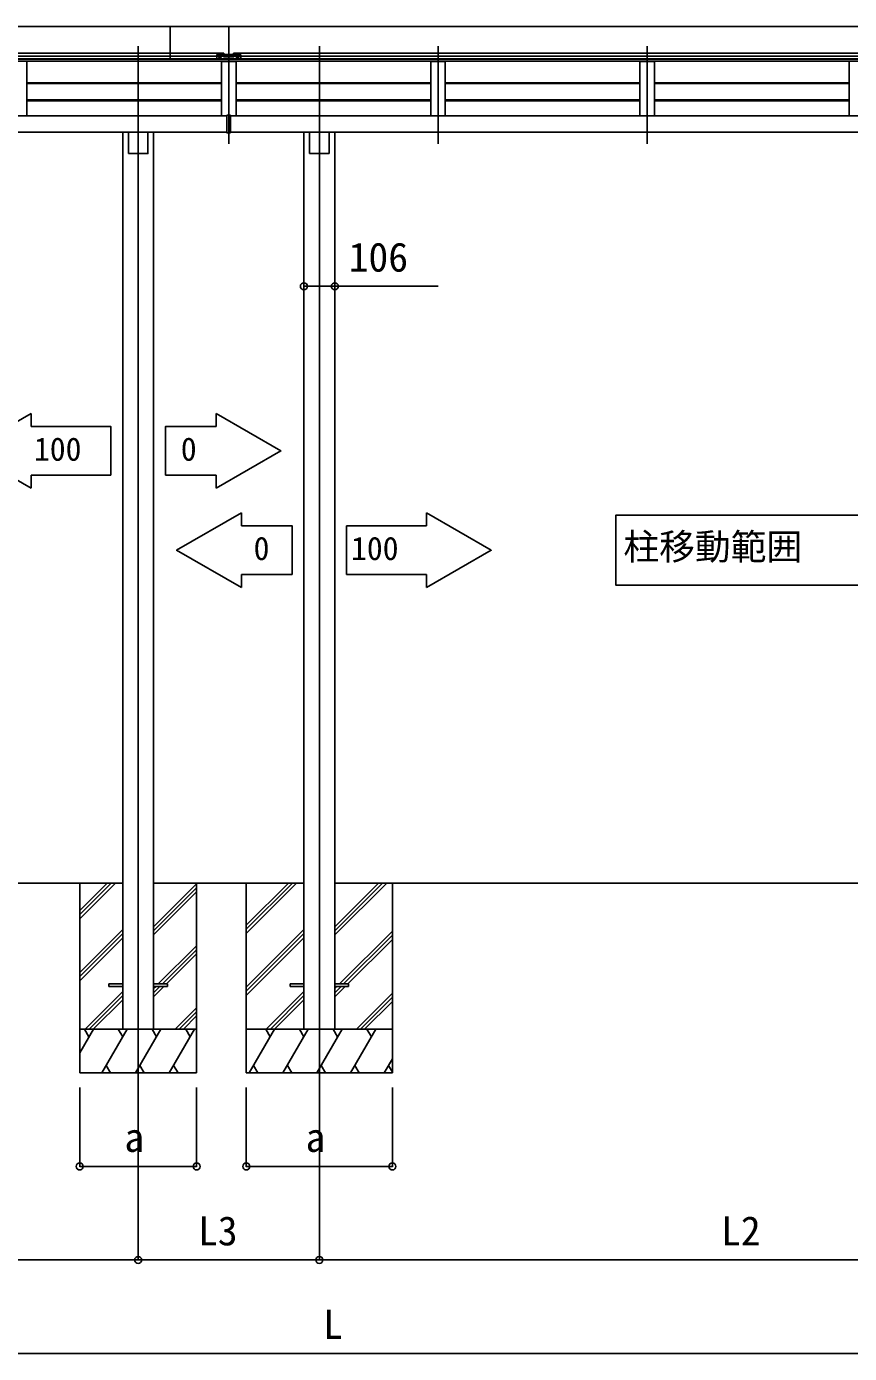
# Model space of a CAD drawing. Units: millimetres, scale not verified. Extents: x -7313 to 6687, y -10401 to 10355.
# Drawn here: x -3198 to -382, y 434 to 4975 of the extents above; entities that cross this region are included whole.
import ezdxf
from ezdxf.enums import TextEntityAlignment as Align

# ---------------------------------------------------------------- set-up
doc = ezdxf.new("R2010")
doc.units = ezdxf.units.MM
doc.header["$LTSCALE"] = 50
for name, color, linetype in [('0-4_YKK_12', 2, 'Continuous'), ('0-5_YKK_13', 4, 'Continuous'), ('0-6_YKK_A1', 4, 'Continuous'), ('0-7_YKK_D', 6, 'Continuous')]:
    doc.layers.add(name, color=color, linetype=linetype)
doc.styles.add('ＭＳ ゴシック', font='')
doc.styles.get('ＭＳ ゴシック').set_extended_font_data('MS Gothic')

msp = doc.modelspace()

# ---------------------------------------------------------------- linework, layer by layer
at = {"layer": '0-4_YKK_12'}
for p, q in [((-2816.46, 4908.14), (-2816.46, 1343.51)), ((-2506.46, 4908.14), (-2506.46, 4573.15)), ((-2196.46, 4908.14), (-2196.46, 1343.51)), ((-1790.46, 4908.14), (-1790.46, 4573.15)), ((-1790.46, 4908.14), (-1790.46, 4573.15)), ((-1074.46, 4908.14), (-1074.46, 4573.15)), ((-1074.46, 4908.14), (-1074.46, 4573.15))]:
    msp.add_line(p, q, dxfattribs=at)
at = {"layer": '0-5_YKK_13'}
for p, q in [((-2706.46, 4864.57), (-2706.46, 4974.87)), ((-5320.46, 4873.77), (-2506.46, 4873.77)), ((-2546.46, 4873.77), (-2706.46, 4873.77)), ((-2526.46, 4864.57), (-2706.46, 4864.57)), ((-2522.96, 4865.57), (-2522.96, 4865.57)), ((1073.53, 4873.77), (-2506.46, 4873.77)), ((-2489.96, 4865.57), (-2506.46, 4865.57)), ((-2486.46, 4864.57), (-2116.46, 4864.57)), ((-2849.96, 4613.15), (-2849.96, 4540.13)), ((-2229.96, 4613.15), (-2229.96, 4540.13)), ((-2162.96, 4613.15), (-2162.96, 4540.13)), ((-2162.96, 4540.13), (-2229.96, 4540.13)), ((-2916.46, 1698.01), (-2916.46, 1689.01)), ((-2916.46, 1698.01), (-2869.46, 1698.01)), ((-2916.46, 1689.01), (-2869.46, 1689.01)), ((-2763.46, 1698.01), (-2716.46, 1698.01)), ((-2763.46, 1689.01), (-2716.46, 1689.01)), ((-2716.46, 1698.01), (-2716.46, 1689.01)), ((-2296.46, 1698.01), (-2296.46, 1689.01)), ((-2296.46, 1698.01), (-2249.46, 1698.01)), ((-2296.46, 1689.01), (-2249.46, 1689.01)), ((-2143.46, 1698.01), (-2096.46, 1698.01)), ((-2143.46, 1689.01), (-2096.46, 1689.01)), ((-2096.46, 1698.01), (-2096.46, 1689.01))]:
    msp.add_line(p, q, dxfattribs=at)
for points in [[(-5320.46, 4974.87), (-5320.46, 4864.78), (-2506.46, 4864.78), (-2506.46, 4974.87)], [(1073.53, 4974.87), (1073.53, 4864.78), (-2506.46, 4864.78), (-2506.46, 4974.87)]]:
    msp.add_lwpolyline(points, close=True, dxfattribs=at)
for points in [[(-2116.46, 4873.77), (-2466.46, 4873.77), (-2546.46, 4873.77)], [(-2782.96, 4613.15), (-2782.96, 4540.13), (-2849.96, 4540.13)]]:
    msp.add_lwpolyline(points, dxfattribs=at)
for centre, start, end in [((-2520.15, 4849.1), 99.69178, 112.19901), ((-2492.78, 4849.1), 67.80099, 80.30822)]:
    msp.add_arc(centre, 16.71, start, end, dxfattribs=at)
at = {"layer": '0-6_YKK_A1'}
for p, q in [((-2506.46, 4863.48), (-5320.46, 4863.48)), ((-2522.96, 4884.01), (-5303.96, 4884.01)), ((-2547.46, 4877.57), (-2547.46, 4864.57)), ((-2547.46, 4864.57), (-2523.46, 4864.57)), ((-2545.96, 4879.07), (-2466.96, 4879.07)), ((-2540.86, 4869.07), (-2532.06, 4869.07)), ((-2538.71, 4869.57), (-2537.6, 4869.59)), ((-2538.71, 4868.57), (-2537.6, 4868.55)), ((-2537.6, 4869.59), (-2537.08, 4869.69)), ((-2537.6, 4868.55), (-2537.08, 4868.45)), ((-2536.98, 4870.21), (-2537.08, 4869.69)), ((-2536.98, 4867.93), (-2537.08, 4868.45)), ((-2536.96, 4871.32), (-2536.98, 4870.21)), ((-2536.96, 4866.83), (-2536.98, 4867.93)), ((-2536.46, 4864.67), (-2536.46, 4873.47)), ((-2535.96, 4871.32), (-2535.95, 4870.21)), ((-2535.96, 4866.83), (-2535.95, 4867.93)), ((-2535.95, 4870.21), (-2535.84, 4869.69)), ((-2535.95, 4867.93), (-2535.84, 4868.45)), ((-2535.33, 4869.59), (-2535.84, 4869.69)), ((-2535.33, 4868.55), (-2535.84, 4868.45)), ((-2534.22, 4869.57), (-2535.33, 4869.59)), ((-2534.22, 4868.57), (-2535.33, 4868.55)), ((-2523.46, 4866.57), (-2489.46, 4866.57)), ((-2523.46, 4866.57), (-2523.46, 4864.57)), ((-2523.34, 4866.44), (-2523.29, 4866.44)), ((-2522.96, 4879.07), (-2522.96, 4884.01)), ((-2522.96, 4864.2), (-2522.96, 4866.57)), ((-2521.73, 4865.06), (-2521.68, 4865.06)), ((-2520.82, 4865.86), (-2520.81, 4865.86)), ((-2520.3, 4866.44), (-2520.25, 4866.44)), ((-2518.69, 4865.06), (-2518.64, 4865.06)), ((-2517.26, 4866.44), (-2517.21, 4866.44)), ((-2516.94, 4866.2), (-2516.86, 4866.25)), ((-2515.65, 4865.06), (-2515.6, 4865.06)), ((-2514.31, 4865.32), (-2514.3, 4865.33)), ((-2514.22, 4866.44), (-2514.17, 4866.44)), ((-2512.61, 4865.06), (-2512.56, 4865.06)), ((-2512.14, 4865.46), (-2512.06, 4865.51)), ((-2511.19, 4866.43), (-2511.18, 4866.43)), ((-2511.18, 4866.44), (-2511.13, 4866.44)), ((-2509.57, 4865.06), (-2509.52, 4865.06)), ((-2508.14, 4866.44), (-2508.09, 4866.44)), ((-2507.8, 4864.79), (-2507.79, 4864.79)), ((-2506.53, 4865.06), (-2506.48, 4865.06)), ((-2506.46, 4863.48), (1073.53, 4863.48)), ((-2505.1, 4866.44), (-2505.05, 4866.44)), ((-2504.68, 4865.89), (-2504.67, 4865.9)), ((-2504.65, 4866.5), (-2504.57, 4866.55)), ((-2503.49, 4865.06), (-2503.44, 4865.06)), ((-2502.06, 4866.44), (-2502.01, 4866.44)), ((-2500.45, 4865.06), (-2500.4, 4865.06)), ((-2499.02, 4866.44), (-2498.97, 4866.44)), ((-2498.17, 4865.36), (-2498.16, 4865.36)), ((-2497.41, 4865.06), (-2497.36, 4865.06)), ((-2495.98, 4866.44), (-2495.93, 4866.44)), ((-2495.38, 4866.34), (-2495.37, 4866.35)), ((-2495.35, 4864.82), (-2495.27, 4864.87)), ((-2494.37, 4865.06), (-2494.32, 4865.06)), ((-2492.94, 4866.44), (-2492.89, 4866.44)), ((-2491.66, 4864.82), (-2491.65, 4864.82)), ((-2491.33, 4865.06), (-2491.28, 4865.06)), ((-2489.96, 4879.07), (-2489.96, 4884.01)), ((-2489.96, 4884.01), (1057.04, 4884.01)), ((-2489.96, 4864.2), (-2489.96, 4866.57)), ((-2489.9, 4866.44), (-2489.85, 4866.44)), ((-2489.46, 4866.57), (-2489.46, 4864.57)), ((-2489.46, 4864.57), (-2465.46, 4864.57)), ((-2480.86, 4869.07), (-2472.06, 4869.07)), ((-2478.71, 4869.57), (-2477.6, 4869.59)), ((-2478.71, 4868.57), (-2477.6, 4868.55)), ((-2477.6, 4869.59), (-2477.08, 4869.69)), ((-2477.6, 4868.55), (-2477.08, 4868.45)), ((-2476.98, 4870.21), (-2477.08, 4869.69)), ((-2476.98, 4867.93), (-2477.08, 4868.45)), ((-2476.96, 4871.32), (-2476.98, 4870.21)), ((-2476.96, 4866.83), (-2476.98, 4867.93)), ((-2476.46, 4864.67), (-2476.46, 4873.47)), ((-2475.96, 4871.32), (-2475.95, 4870.21)), ((-2475.96, 4866.83), (-2475.95, 4867.93)), ((-2475.95, 4870.21), (-2475.84, 4869.69)), ((-2475.95, 4867.93), (-2475.84, 4868.45)), ((-2475.33, 4869.59), (-2475.84, 4869.69)), ((-2475.33, 4868.55), (-2475.84, 4868.45)), ((-2474.22, 4869.57), (-2475.33, 4869.59)), ((-2474.22, 4868.57), (-2475.33, 4868.55)), ((-2465.46, 4877.57), (-2465.46, 4864.57)), ((-5330.77, 4856.18), (-2496.16, 4856.18)), ((-3197.46, 4854.26), (-3197.46, 4669.48)), ((-2531.46, 4854.26), (-2531.46, 4669.48)), ((-2525.64, 4855.33), (-2530.48, 4855.26)), ((-2487.29, 4855.33), (-2525.64, 4855.33)), ((1083.84, 4856.18), (-2516.76, 4856.18)), ((-2482.45, 4855.26), (-2487.29, 4855.33)), ((-2481.46, 4854.26), (-2481.46, 4669.48)), ((-1815.46, 4854.26), (-1815.46, 4669.48)), ((-1814.48, 4855.26), (-1809.64, 4855.33)), ((-1809.64, 4855.33), (-1771.29, 4855.33)), ((-1771.29, 4855.33), (-1766.45, 4855.26)), ((-1765.46, 4854.26), (-1765.46, 4669.48)), ((-1099.46, 4854.26), (-1099.46, 4669.48)), ((-1098.48, 4855.26), (-1093.64, 4855.33)), ((-1093.64, 4855.33), (-1055.29, 4855.33)), ((-1055.29, 4855.33), (-1050.45, 4855.26)), ((-1049.46, 4854.26), (-1049.46, 4669.48)), ((-383.46, 4854.26), (-383.46, 4669.48)), ((-3197.49, 4779.83), (-2531.49, 4779.83)), ((-3197.46, 4782.75), (-2531.46, 4782.75)), ((-1815.46, 4782.75), (-2481.46, 4782.75)), ((-1815.44, 4779.83), (-2481.44, 4779.83)), ((-1099.49, 4782.75), (-1765.49, 4782.75)), ((-1099.46, 4779.83), (-1765.46, 4779.83)), ((-383.49, 4782.75), (-1049.49, 4782.75)), ((-383.46, 4779.83), (-1049.46, 4779.83)), ((-3197.46, 4723.85), (-2531.46, 4723.85)), ((-1815.46, 4723.85), (-2481.46, 4723.85)), ((-1099.49, 4723.85), (-1765.49, 4723.85)), ((-383.49, 4723.85), (-1049.49, 4723.85)), ((-3197.49, 4720.92), (-2531.49, 4720.92)), ((-1815.44, 4720.92), (-2481.44, 4720.92)), ((-1099.46, 4720.92), (-1765.46, 4720.92)), ((-383.46, 4720.92), (-1049.46, 4720.92)), ((-2512.96, 4669.48), (-5320.46, 4669.48)), ((-2499.96, 4671.65), (-2512.96, 4671.65)), ((-2499.96, 4610.74), (-2499.96, 4671.65)), ((-2499.96, 4669.48), (1073.53, 4669.48)), ((-2512.96, 4613.15), (-5320.46, 4613.15)), ((-2869.46, 4613.15), (-2869.46, 1543.51)), ((-2763.46, 4613.15), (-2763.46, 1543.51)), ((-2499.96, 4613.15), (1073.53, 4613.15)), ((-2249.46, 4613.15), (-2249.46, 1543.51)), ((-2143.46, 4613.15), (-2143.46, 1543.51)), ((-3183.06, 3650.61), (-3183.06, 3605.81)), ((-2549.86, 3650.61), (-2549.86, 3605.81)), ((-3183.06, 3439.41), (-2909.46, 3439.41)), ((-3183.06, 3439.41), (-3183.06, 3394.61)), ((-2549.86, 3439.41), (-2723.46, 3439.41)), ((-2549.86, 3439.41), (-2549.86, 3394.61)), ((-2463.06, 3310.73), (-2463.06, 3265.93)), ((-1829.86, 3310.73), (-1829.86, 3265.93)), ((-2463.06, 3099.53), (-2289.46, 3099.53)), ((-2463.06, 3099.53), (-2463.06, 3054.73)), ((-1829.86, 3099.53), (-2103.46, 3099.53)), ((-1829.86, 3099.53), (-1829.86, 3054.73)), ((-2869.46, 2043.51), (-4957.46, 2043.51)), ((-3016.46, 2043.51), (-3016.46, 1393.51)), ((-3016.46, 1949.53), (-2922.48, 2043.51)), ((-3016.46, 1935.39), (-2908.34, 2043.51)), ((-3016.46, 1921.25), (-2894.2, 2043.51)), ((-2249.46, 2043.51), (-2763.46, 2043.51)), ((-2763.46, 1894.16), (-2616.46, 2041.16)), ((-2763.46, 1880.02), (-2616.46, 2027.02)), ((-2763.46, 1865.88), (-2616.46, 2012.88)), ((-2616.46, 2043.51), (-2616.46, 1393.51)), ((-2446.46, 2043.51), (-2446.46, 1393.51)), ((-2446.46, 1899.53), (-2302.48, 2043.51)), ((-2446.46, 1885.39), (-2288.34, 2043.51)), ((-2446.46, 1871.25), (-2274.2, 2043.51)), ((710.54, 2043.51), (-2143.46, 2043.51)), ((-2143.46, 1865.88), (-1965.83, 2043.51)), ((-2143.46, 1880.02), (-1979.97, 2043.51)), ((-2143.46, 1894.16), (-1994.12, 2043.51)), ((-1946.46, 2043.51), (-1946.46, 1393.51)), ((-3016.46, 1737.4), (-2869.46, 1884.4)), ((-3016.46, 1723.26), (-2869.46, 1870.26)), ((-2446.46, 1687.4), (-2249.46, 1884.4)), ((-2446.46, 1673.26), (-2249.46, 1870.26)), ((-2127.49, 1698.01), (-1946.46, 1879.03)), ((-2113.35, 1698.01), (-1946.46, 1864.89)), ((-3016.46, 1709.11), (-2869.46, 1856.11)), ((-2747.49, 1698.01), (-2616.46, 1829.03)), ((-2446.46, 1659.11), (-2249.46, 1856.11)), ((-2099.2, 1698.01), (-1946.46, 1850.75)), ((-2733.35, 1698.01), (-2616.46, 1814.89)), ((-2719.2, 1698.01), (-2616.46, 1800.75)), ((-2763.46, 1653.75), (-2728.2, 1689.01)), ((-2763.46, 1682.03), (-2756.49, 1689.01)), ((-2763.46, 1667.89), (-2742.35, 1689.01)), ((-2143.46, 1653.75), (-2108.2, 1689.01)), ((-2143.46, 1682.03), (-2136.49, 1689.01)), ((-2143.46, 1667.89), (-2122.35, 1689.01)), ((-2998.22, 1543.51), (-2869.46, 1672.27)), ((-2984.08, 1543.51), (-2869.46, 1658.12)), ((-2969.94, 1543.51), (-2869.46, 1643.98)), ((-2378.22, 1543.51), (-2249.46, 1672.27)), ((-2364.08, 1543.51), (-2249.46, 1658.12)), ((-2349.94, 1543.51), (-2249.46, 1643.98)), ((-2069.86, 1543.51), (-1946.46, 1666.9)), ((-2055.71, 1543.51), (-1946.46, 1652.76)), ((-2041.57, 1543.51), (-1946.46, 1638.61)), ((-2689.86, 1543.51), (-2616.46, 1616.9)), ((-2675.71, 1543.51), (-2616.46, 1602.76)), ((-2661.57, 1543.51), (-2616.46, 1588.61)), ((-2616.46, 1543.51), (-3016.46, 1543.51)), ((-3016.46, 1462.76), (-2969.84, 1543.51)), ((-2984.85, 1517.53), (-2999.85, 1543.51)), ((-2940.98, 1393.51), (-2854.37, 1543.51)), ((-2869.38, 1517.53), (-2884.38, 1543.51)), ((-2825.51, 1393.51), (-2738.9, 1543.51)), ((-2753.91, 1517.53), (-2768.91, 1543.51)), ((-2710.04, 1393.51), (-2623.43, 1543.51)), ((-2638.44, 1517.53), (-2653.44, 1543.51)), ((-1946.46, 1543.51), (-2446.46, 1543.51)), ((-2436.45, 1393.51), (-2349.84, 1543.51)), ((-2364.85, 1517.53), (-2379.85, 1543.51)), ((-2320.98, 1393.51), (-2234.37, 1543.51)), ((-2249.38, 1517.53), (-2264.38, 1543.51)), ((-2205.51, 1393.51), (-2118.9, 1543.51)), ((-2133.91, 1517.53), (-2148.91, 1543.51)), ((-2090.04, 1393.51), (-2003.43, 1543.51)), ((-2018.44, 1517.53), (-2033.44, 1543.51)), ((-2925.98, 1419.49), (-2910.98, 1393.51)), ((-2810.51, 1419.49), (-2795.51, 1393.51)), ((-2695.04, 1419.49), (-2680.04, 1393.51)), ((-2421.45, 1419.49), (-2406.45, 1393.51)), ((-2305.98, 1419.49), (-2290.98, 1393.51)), ((-2190.51, 1419.49), (-2175.51, 1393.51)), ((-2075.04, 1419.49), (-2060.04, 1393.51)), ((-1974.57, 1393.51), (-1946.46, 1442.19)), ((-1959.57, 1419.49), (-1946.46, 1396.79)), ((-3016.46, 1393.51), (-2616.46, 1393.51)), ((-2446.46, 1393.51), (-1946.46, 1393.51))]:
    msp.add_line(p, q, dxfattribs=at)
for points in [[(-2522.96, 4863.48), (-2522.96, 4864.2), (-5303.96, 4864.2)], [(-2489.96, 4863.48), (-2489.96, 4864.2), (1057.04, 4864.2)], [(-2499.96, 4610.74), (-2512.96, 4610.74), (-2512.96, 4671.65)], [(-3183.06, 3394.61), (-3404.77, 3522.61), (-3183.06, 3650.61)], [(-2549.86, 3394.61), (-2328.16, 3522.61), (-2549.86, 3650.61)], [(-3183.06, 3605.81), (-2909.46, 3605.81), (-2909.46, 3439.41)], [(-2549.86, 3605.81), (-2723.46, 3605.81), (-2723.46, 3439.41)], [(-2463.06, 3054.73), (-2684.77, 3182.73), (-2463.06, 3310.73)], [(-1829.86, 3054.73), (-1608.16, 3182.73), (-1829.86, 3310.73)], [(-2463.06, 3265.93), (-2289.46, 3265.93), (-2289.46, 3099.53)], [(-1829.86, 3265.93), (-2103.46, 3265.93), (-2103.46, 3099.53)]]:
    msp.add_lwpolyline(points, dxfattribs=at)
for points in [[(-2523.46, 4866.57), (-2489.46, 4866.57), (-2489.46, 4864.57), (-2523.46, 4864.57)], [(-235.45, 3062.73), (-235.45, 3302.73), (-1181.88, 3302.73), (-1181.88, 3062.73)]]:
    msp.add_lwpolyline(points, close=True, dxfattribs=at)
for centre, radius in [((-2536.46, 4869.07), 4), ((-2534.34, 4866.95), 0.3), ((-2476.46, 4869.07), 4), ((-2474.34, 4866.95), 0.3)]:
    msp.add_circle(centre, radius, dxfattribs=at)
for centre, radius, start, end in [((-2545.96, 4877.57), 1.5, 90, 180), ((-2536.46, 4869.07), 2.3, 167.44414, 192.55586), ((-2536.46, 4869.07), 2.3, 77.44414, 102.55586), ((-2536.46, 4869.07), 2.3, 257.44414, 282.55586), ((-2536.46, 4869.07), 2.3, 347.44414, 12.55586), ((-2476.46, 4869.07), 2.3, 167.44414, 192.55586), ((-2476.46, 4869.07), 2.3, 77.44414, 102.55586), ((-2476.46, 4869.07), 2.3, 257.44414, 282.55586), ((-2476.46, 4869.07), 2.3, 347.44414, 12.55586), ((-2466.96, 4877.57), 1.5, 0, 90), ((-3198.46, 4854.26), 0.997, 0.14352, 89.33218), ((-2530.47, 4854.26), 0.997, 90.66775, 180.15039), ((-2482.46, 4854.26), 0.997, 0.14352, 89.33218), ((-1814.47, 4854.26), 0.997, 90.66782, 179.85648), ((-1766.46, 4854.26), 0.997, 359.84961, 89.33225), ((-1098.47, 4854.26), 0.997, 90.66782, 179.85648), ((-1050.46, 4854.26), 0.997, 359.84961, 89.33225), ((-382.47, 4854.26), 0.997, 90.66782, 179.85648)]:
    msp.add_arc(centre, radius, start, end, dxfattribs=at)
at = {"layer": '0-7_YKK_D'}
for p, q in [((-2249.46, 4113.03), (-2249.46, 4085.06)), ((-2143.46, 4113.03), (-2143.46, 4085.06)), ((-3016.46, 1343.51), (-3016.46, 1072.51)), ((-2816.46, 1343.51), (-2816.46, 752.51)), ((-2816.46, 1343.51), (-2816.46, 752.51)), ((-2616.46, 1343.51), (-2616.46, 1072.51)), ((-2446.46, 1343.51), (-2446.46, 1072.51)), ((-2196.46, 1343.51), (-2196.46, 752.51)), ((-2196.46, 1343.51), (-2196.46, 752.51)), ((-1946.46, 1343.51), (-1946.46, 1072.51)), ((-3016.46, 1073.51), (-2616.46, 1073.51)), ((-2446.46, 1073.51), (-1946.46, 1073.51)), ((-5010.46, 753.51), (-2816.46, 753.51)), ((-2196.46, 753.51), (-2816.46, 753.51)), ((-2196.46, 753.51), (763.54, 753.51)), ((-5010.46, 433.51), (763.54, 433.51))]:
    msp.add_line(p, q, dxfattribs=at)
msp.add_lwpolyline([(-2249.46, 4086.06), (-2143.46, 4086.06), (-1790.42, 4086.06)], dxfattribs=at)
for centre in [(-2249.46, 4086.06), (-2143.46, 4086.06), (-3016.46, 1073.51), (-2616.46, 1073.51), (-2446.46, 1073.51), (-1946.46, 1073.51), (-2816.46, 753.51), (-2816.46, 753.51), (-2196.46, 753.51), (-2196.46, 753.51)]:
    msp.add_circle(centre, 12, dxfattribs=at)

# ---------------------------------------------------------------- texts
at = {"layer": '0-6_YKK_A1', "style": 'ＭＳ ゴシック'}
for s, height, p in [('100', 79.77, (-3173.23, 3464.9)), ('0', 79.77, (-2670.58, 3464.9)), ('0', 79.77, (-2421.47, 3125.01)), ('100', 79.77, (-2088.21, 3125.01)), ('柱移動範囲', 89.74, (-1156.09, 3123.02))]:
    msp.add_text(s, height=height, dxfattribs=at).set_placement(p, align=Align.BOTTOM_LEFT)
at = {"layer": '0-7_YKK_D', "style": 'ＭＳ ゴシック'}
for s, p in [('106', (-2096.33, 4106.06)), ('a', (-2863.6, 1093.51)), ('a', (-2243.6, 1093.51)), ('L3', (-2611.94, 773.51)), ('L2', (-821.94, 773.51)), ('L', (-2183.35, 453.51))]:
    msp.add_text(s, height=99.71, dxfattribs=at).set_placement(p, align=Align.BOTTOM_LEFT)

doc.saveas('drawing.dxf')
